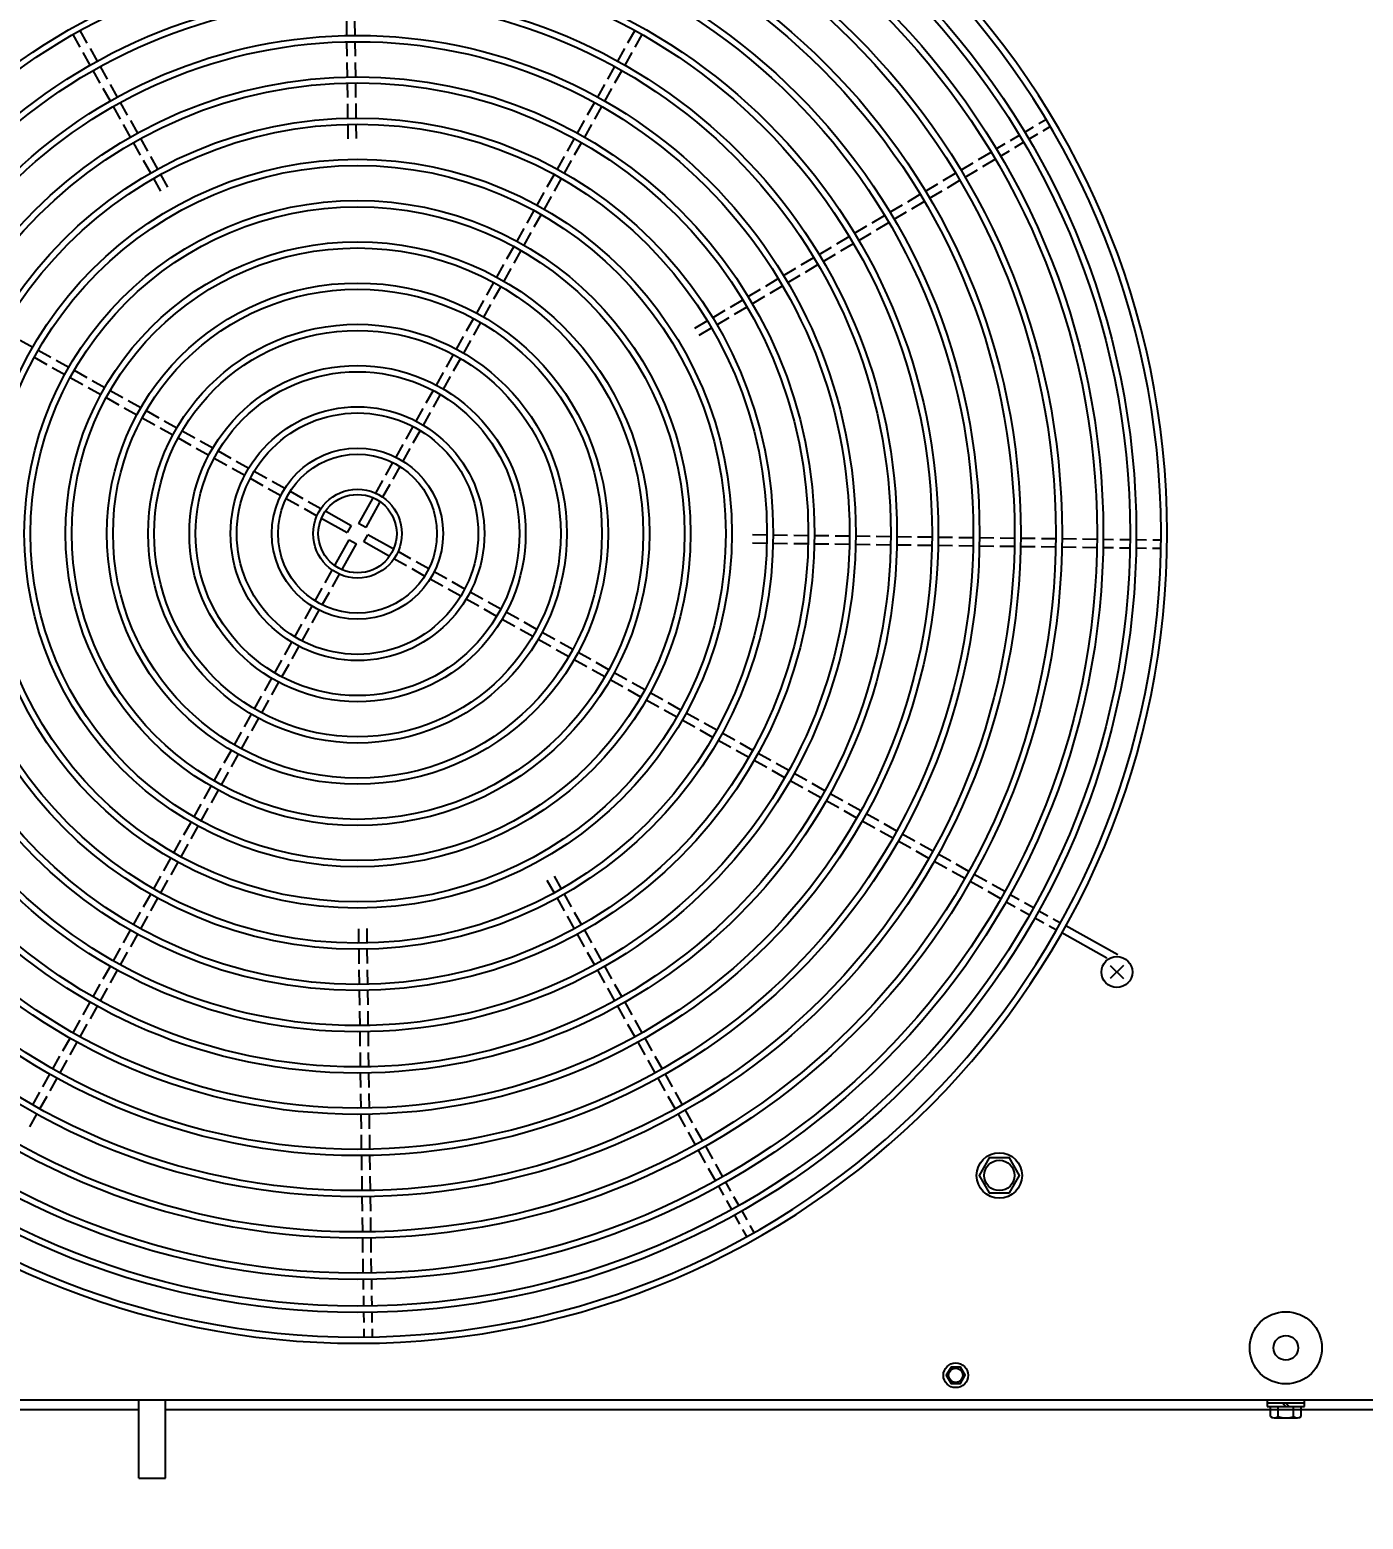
# Model space of a CAD drawing. Header units: millimetres. Extents: x 0 to 31017, y 0 to 21335.
# Drawn here: x 7396.5 to 7461.2, y 6517 to 6589.2 of the extents above; entities that cross this region are included whole.
import ezdxf
from ezdxf import colors
from ezdxf.entities.mleader import LeaderData, LeaderLine
from ezdxf.enums import TextEntityAlignment as Align
from ezdxf.math import Vec2, Vec3

# ---------------------------------------------------------------- set-up
doc = ezdxf.new("R2010")
doc.units = ezdxf.units.MM
doc.styles.get("Standard").update_dxf_attribs({"font": 'arial.ttf'})

# ---------------------------------------------------------------- blocks, each defined once
blk = doc.blocks.new('機組圖灰底')
at = {"color": 8}
for p, q in [((81899.688, -33351.63), (81899.679, -33350.93)), ((81900.088, -33351.625), (81900.079, -33350.925)), ((81886.757, -33352.187), (81886.415, -33351.576)), ((81887.106, -33351.991), (81886.764, -33351.38)), ((81899.701, -33352.63), (81899.692, -33351.93)), ((81900.101, -33352.625), (81900.092, -33351.925)), ((81913.638, -33351.38), (81913.295, -33351.991)), ((81913.986, -33351.576), (81913.644, -33352.187)), ((81887.246, -33353.059), (81886.904, -33352.448)), ((81887.595, -33352.864), (81887.252, -33352.253)), ((81913.149, -33352.253), (81912.807, -33352.864)), ((81913.498, -33352.448), (81913.156, -33353.059)), ((81887.734, -33353.932), (81887.392, -33353.321)), ((81888.083, -33353.736), (81887.741, -33353.125)), ((81899.714, -33353.63), (81899.705, -33352.93)), ((81900.114, -33353.625), (81900.105, -33352.925)), ((81912.66, -33353.125), (81912.318, -33353.736)), ((81913.009, -33353.321), (81912.667, -33353.932)), ((81888.223, -33354.804), (81887.881, -33354.193)), ((81888.572, -33354.608), (81888.23, -33353.998)), ((81899.727, -33354.63), (81899.718, -33353.93)), ((81900.127, -33354.625), (81900.118, -33353.925)), ((81912.171, -33353.998), (81911.829, -33354.608)), ((81912.52, -33354.193), (81912.178, -33354.804)), ((81889.061, -33355.481), (81888.719, -33354.87)), ((81899.74, -33355.63), (81899.731, -33354.93)), ((81900.14, -33355.625), (81900.131, -33354.925)), ((81911.682, -33354.87), (81911.34, -33355.481)), ((81888.712, -33355.676), (81888.37, -33355.066)), ((81912.031, -33355.066), (81911.689, -33355.676)), ((81889.201, -33356.549), (81888.859, -33355.938)), ((81889.55, -33356.353), (81889.208, -33355.743)), ((81899.753, -33356.63), (81899.744, -33355.93)), ((81900.153, -33356.625), (81900.144, -33355.925)), ((81911.194, -33355.743), (81910.852, -33356.353)), ((81911.543, -33355.938), (81911.201, -33356.549)), ((81932.543, -33356.305), (81932.972, -33356.049)), ((81932.747, -33356.649), (81933.177, -33356.393)), ((81933.23, -33355.896), (81933.574, -33355.691)), ((81933.435, -33356.24), (81933.778, -33356.035)), ((81889.69, -33357.421), (81889.347, -33356.811)), ((81890.038, -33357.226), (81889.696, -33356.615)), ((81910.705, -33356.615), (81910.363, -33357.226)), ((81911.054, -33356.811), (81910.712, -33357.421)), ((81931.167, -33357.123), (81931.597, -33356.867)), ((81931.855, -33356.714), (81932.285, -33356.458)), ((81932.059, -33357.058), (81932.489, -33356.802)), ((81890.178, -33358.294), (81889.836, -33357.683)), ((81890.527, -33358.098), (81890.185, -33357.488)), ((81910.216, -33357.488), (81909.874, -33358.098)), ((81910.565, -33357.683), (81910.223, -33358.294)), ((81929.449, -33358.147), (81930.051, -33357.789)), ((81930.309, -33357.635), (81930.91, -33357.278)), ((81930.513, -33357.979), (81931.115, -33357.621)), ((81931.372, -33357.467), (81931.802, -33357.211)), ((81890.667, -33359.166), (81890.325, -33358.556)), ((81891.016, -33358.971), (81890.674, -33358.36)), ((81909.727, -33358.36), (81909.385, -33358.971)), ((81910.076, -33358.556), (81909.734, -33359.166)), ((81928.59, -33358.658), (81929.191, -33358.3)), ((81929.654, -33358.49), (81930.255, -33358.133)), ((81909.239, -33359.232), (81908.896, -33359.843)), ((81927.73, -33359.169), (81928.332, -33358.811)), ((81927.935, -33359.513), (81928.536, -33359.155)), ((81928.794, -33359.002), (81929.396, -33358.644)), ((81909.588, -33359.428), (81909.245, -33360.039)), ((81926.011, -33360.191), (81926.613, -33359.834)), ((81926.871, -33359.68), (81927.472, -33359.322)), ((81927.075, -33360.024), (81927.677, -33359.666)), ((81908.75, -33360.105), (81908.408, -33360.716)), ((81909.099, -33360.3), (81908.757, -33360.911)), ((81925.152, -33360.703), (81925.753, -33360.345)), ((81925.356, -33361.046), (81925.958, -33360.688)), ((81926.216, -33360.535), (81926.817, -33360.177)), ((81908.261, -33360.977), (81907.919, -33361.588)), ((81908.61, -33361.173), (81908.268, -33361.784)), ((81923.433, -33361.725), (81924.034, -33361.367)), ((81924.292, -33361.214), (81924.894, -33360.856)), ((81924.497, -33361.557), (81925.098, -33361.2)), ((81907.772, -33361.85), (81907.43, -33362.461)), ((81908.121, -33362.045), (81907.779, -33362.656)), ((81922.573, -33362.236), (81923.175, -33361.878)), ((81923.637, -33362.069), (81924.239, -33361.711)), ((81907.283, -33362.722), (81906.941, -33363.333)), ((81920.854, -33363.258), (81921.456, -33362.901)), ((81921.714, -33362.747), (81922.315, -33362.389)), ((81921.918, -33363.091), (81922.52, -33362.733)), ((81922.778, -33362.58), (81923.379, -33362.222)), ((81906.795, -33363.595), (81906.452, -33364.206)), ((81907.632, -33362.918), (81907.29, -33363.529)), ((81919.995, -33363.77), (81920.596, -33363.412)), ((81921.059, -33363.602), (81921.66, -33363.244)), ((81907.144, -33363.79), (81906.801, -33364.401)), ((81919.135, -33364.281), (81919.737, -33363.923)), ((81919.34, -33364.625), (81919.941, -33364.267)), ((81920.199, -33364.113), (81920.801, -33363.756)), ((81906.306, -33364.467), (81905.964, -33365.078)), ((81906.655, -33364.663), (81906.313, -33365.274)), ((81917.416, -33365.303), (81918.018, -33364.945)), ((81918.276, -33364.792), (81918.877, -33364.434)), ((81918.48, -33365.136), (81919.082, -33364.778)), ((81905.817, -33365.34), (81905.475, -33365.951)), ((81906.166, -33365.536), (81905.824, -33366.146)), ((81916.557, -33365.814), (81917.158, -33365.456)), ((81917.621, -33365.647), (81918.222, -33365.289)), ((81883.854, -33366.388), (81884.465, -33366.73)), ((81905.328, -33366.213), (81904.986, -33366.823)), ((81905.677, -33366.408), (81905.335, -33367.019)), ((81916.761, -33366.158), (81917.363, -33365.8)), ((81884.531, -33367.225), (81885.142, -33367.567)), ((81884.727, -33366.876), (81885.337, -33367.218)), ((81904.839, -33367.085), (81904.497, -33367.696)), ((81885.404, -33367.714), (81886.014, -33368.056)), ((81885.599, -33367.365), (81886.21, -33367.707)), ((81886.472, -33367.854), (81887.082, -33368.196)), ((81905.188, -33367.281), (81904.846, -33367.891)), ((81886.276, -33368.203), (81886.887, -33368.545)), ((81887.344, -33368.343), (81887.955, -33368.685)), ((81904.35, -33367.958), (81904.008, -33368.569)), ((81904.699, -33368.153), (81904.357, -33368.764)), ((81887.149, -33368.692), (81887.759, -33369.034)), ((81888.021, -33369.18), (81888.632, -33369.523)), ((81888.217, -33368.832), (81888.827, -33369.174)), ((81889.089, -33369.32), (81889.7, -33369.662)), ((81903.862, -33368.83), (81903.519, -33369.441)), ((81904.211, -33369.026), (81903.868, -33369.637)), ((81888.894, -33369.669), (81889.504, -33370.011)), ((81889.962, -33369.809), (81890.572, -33370.151)), ((81903.373, -33369.703), (81903.03, -33370.314)), ((81903.722, -33369.899), (81903.379, -33370.51)), ((81889.766, -33370.158), (81890.377, -33370.5)), ((81890.639, -33370.647), (81891.25, -33370.989)), ((81890.834, -33370.298), (81891.445, -33370.64)), ((81891.707, -33370.787), (81892.318, -33371.129)), ((81902.884, -33370.576), (81902.541, -33371.187)), ((81903.233, -33370.772), (81902.89, -33371.383)), ((81891.511, -33371.136), (81892.122, -33371.478)), ((81892.579, -33371.276), (81893.19, -33371.618)), ((81902.395, -33371.449), (81902.052, -33372.06)), ((81892.384, -33371.625), (81892.995, -33371.967)), ((81893.257, -33372.114), (81893.867, -33372.456)), ((81893.452, -33371.765), (81894.063, -33372.107)), ((81894.325, -33372.253), (81894.936, -33372.596)), ((81902.744, -33371.645), (81902.401, -33372.256)), ((81894.129, -33372.602), (81894.74, -33372.945)), ((81895.198, -33372.742), (81895.809, -33373.085)), ((81901.905, -33372.322), (81901.563, -33372.934)), ((81902.254, -33372.518), (81901.912, -33373.13)), ((81895.002, -33373.091), (81895.613, -33373.434)), ((81895.875, -33373.581), (81896.487, -33373.923)), ((81896.071, -33373.232), (81896.682, -33373.574)), ((81896.944, -33373.721), (81897.556, -33374.064)), ((81901.416, -33373.196), (81901.072, -33373.809)), ((81901.765, -33373.392), (81901.421, -33374.005)), ((81896.749, -33374.07), (81897.36, -33374.413)), ((81897.818, -33374.211), (81898.431, -33374.554)), ((81900.925, -33374.072), (81900.25, -33375.277)), ((81901.274, -33374.268), (81900.599, -33375.472)), ((81897.623, -33374.559), (81898.235, -33374.903)), ((81898.498, -33375.05), (81899.703, -33375.725)), ((81898.694, -33374.701), (81899.899, -33375.376)), ((81899.899, -33375.376), (81899.703, -33375.725)), ((81900.599, -33375.472), (81900.25, -33375.277)), ((81900.503, -33376.173), (81900.698, -33375.824)), ((81901.903, -33376.499), (81900.698, -33375.824)), ((81919.351, -33375.822), (81920.051, -33375.831)), ((81920.351, -33375.835), (81921.051, -33375.844)), ((81921.35, -33375.848), (81922.05, -33375.857)), ((81922.35, -33375.861), (81923.05, -33375.87)), ((81923.35, -33375.874), (81924.05, -33375.883)), ((81924.35, -33375.887), (81925.05, -33375.896)), ((81899.127, -33377.281), (81899.802, -33376.077)), ((81899.476, -33377.477), (81900.151, -33376.272)), ((81899.802, -33376.077), (81900.151, -33376.272)), ((81901.707, -33376.848), (81900.503, -33376.173)), ((81919.345, -33376.222), (81920.045, -33376.231)), ((81920.345, -33376.235), (81921.045, -33376.244)), ((81921.345, -33376.248), (81922.045, -33376.257)), ((81922.345, -33376.261), (81923.045, -33376.27)), ((81923.345, -33376.274), (81924.045, -33376.283)), ((81924.345, -33376.287), (81925.045, -33376.296)), ((81925.345, -33376.3), (81926.045, -33376.309)), ((81925.35, -33375.9), (81926.05, -33375.909)), ((81926.345, -33376.313), (81927.045, -33376.322)), ((81926.35, -33375.913), (81927.05, -33375.922)), ((81927.345, -33376.326), (81928.045, -33376.335)), ((81927.35, -33375.926), (81928.05, -33375.935)), ((81928.345, -33376.339), (81929.045, -33376.348)), ((81928.35, -33375.939), (81929.05, -33375.948)), ((81929.345, -33376.352), (81930.045, -33376.361)), ((81929.35, -33375.952), (81930.05, -33375.961)), ((81930.345, -33376.365), (81931.045, -33376.374)), ((81930.35, -33375.965), (81931.05, -33375.974)), ((81931.345, -33376.378), (81932.045, -33376.387)), ((81931.35, -33375.978), (81932.05, -33375.987)), ((81932.345, -33376.39), (81933.045, -33376.4)), ((81932.35, -33375.991), (81933.05, -33376)), ((81933.345, -33376.403), (81934.045, -33376.412)), ((81933.35, -33376.003), (81934.05, -33376.013)), ((81934.345, -33376.416), (81935.045, -33376.425)), ((81934.35, -33376.016), (81935.05, -33376.025)), ((81935.345, -33376.429), (81936.044, -33376.438)), ((81935.35, -33376.029), (81936.05, -33376.038)), ((81936.344, -33376.444), (81936.844, -33376.45)), ((81936.35, -33376.044), (81936.85, -33376.05)), ((81937.144, -33376.454), (81937.644, -33376.461)), ((81937.15, -33376.054), (81937.65, -33376.061)), ((81937.944, -33376.465), (81938.444, -33376.471)), ((81937.95, -33376.065), (81938.449, -33376.071)), ((81938.744, -33376.475), (81939.144, -33376.48)), ((81938.749, -33376.075), (81939.149, -33376.08)), ((81902.583, -33377.338), (81901.97, -33376.995)), ((81902.779, -33376.99), (81902.166, -33376.646)), ((81903.653, -33377.479), (81903.041, -33377.136)), ((81898.637, -33378.157), (81898.98, -33377.544)), ((81898.986, -33378.353), (81899.329, -33377.74)), ((81903.457, -33377.828), (81902.845, -33377.485)), ((81904.331, -33378.317), (81903.719, -33377.975)), ((81904.526, -33377.968), (81903.915, -33377.626)), ((81898.147, -33379.031), (81898.49, -33378.419)), ((81898.496, -33379.227), (81898.839, -33378.615)), ((81905.204, -33378.807), (81904.592, -33378.464)), ((81905.399, -33378.458), (81904.788, -33378.115)), ((81906.272, -33378.947), (81905.661, -33378.604)), ((81897.658, -33379.904), (81898, -33379.293)), ((81898.007, -33380.1), (81898.349, -33379.489)), ((81906.076, -33379.296), (81905.465, -33378.953)), ((81906.949, -33379.784), (81906.338, -33379.442)), ((81907.145, -33379.435), (81906.534, -33379.093)), ((81897.169, -33380.777), (81897.511, -33380.166)), ((81907.822, -33380.273), (81907.211, -33379.931)), ((81908.017, -33379.924), (81907.406, -33379.582)), ((81908.89, -33380.413), (81908.279, -33380.071)), ((81897.518, -33380.973), (81897.86, -33380.362)), ((81908.694, -33380.762), (81908.084, -33380.42)), ((81909.567, -33381.251), (81908.956, -33380.909)), ((81909.763, -33380.902), (81909.152, -33380.56)), ((81896.68, -33381.65), (81897.022, -33381.039)), ((81897.029, -33381.846), (81897.371, -33381.235)), ((81910.44, -33381.74), (81909.829, -33381.398)), ((81910.635, -33381.391), (81910.024, -33381.049)), ((81911.508, -33381.88), (81910.897, -33381.538)), ((81896.191, -33382.523), (81896.533, -33381.912)), ((81896.54, -33382.719), (81896.882, -33382.108)), ((81911.312, -33382.229), (81910.701, -33381.887)), ((81912.185, -33382.717), (81911.574, -33382.375)), ((81912.38, -33382.369), (81911.769, -33382.026)), ((81895.702, -33383.396), (81896.044, -33382.785)), ((81896.051, -33383.591), (81896.393, -33382.98)), ((81913.057, -33383.206), (81912.446, -33382.864)), ((81913.253, -33382.857), (81912.642, -33382.515)), ((81914.125, -33383.346), (81913.514, -33383.004)), ((81895.213, -33384.268), (81895.555, -33383.658)), ((81913.93, -33383.695), (81913.319, -33383.353)), ((81914.998, -33383.835), (81914.387, -33383.493)), ((81894.724, -33385.141), (81895.066, -33384.53)), ((81895.562, -33384.464), (81895.904, -33383.853)), ((81914.802, -33384.184), (81914.191, -33383.842)), ((81915.675, -33384.673), (81915.064, -33384.331)), ((81915.87, -33384.324), (81915.259, -33383.982)), ((81916.743, -33384.812), (81916.132, -33384.47)), ((81895.073, -33385.336), (81895.415, -33384.726)), ((81916.547, -33385.161), (81915.936, -33384.819)), ((81917.615, -33385.301), (81917.004, -33384.959)), ((81894.235, -33386.013), (81894.577, -33385.403)), ((81894.584, -33386.209), (81894.926, -33385.598)), ((81917.42, -33385.65), (81916.809, -33385.308)), ((81918.292, -33386.139), (81917.681, -33385.797)), ((81918.488, -33385.79), (81917.877, -33385.448)), ((81919.36, -33386.279), (81918.749, -33385.937)), ((81893.746, -33386.886), (81894.089, -33386.275)), ((81894.095, -33387.082), (81894.438, -33386.471)), ((81919.165, -33386.628), (81918.554, -33386.286)), ((81920.232, -33386.768), (81919.622, -33386.425)), ((81893.258, -33387.759), (81893.6, -33387.148)), ((81893.607, -33387.954), (81893.949, -33387.343)), ((81920.037, -33387.117), (81919.426, -33386.774)), ((81920.909, -33387.605), (81920.299, -33387.263)), ((81921.105, -33387.256), (81920.494, -33386.914)), ((81921.977, -33387.745), (81921.367, -33387.403)), ((81892.769, -33388.631), (81893.111, -33388.02)), ((81921.782, -33388.094), (81921.171, -33387.752)), ((81922.85, -33388.234), (81922.239, -33387.892)), ((81892.28, -33389.504), (81892.622, -33388.893)), ((81893.118, -33388.827), (81893.46, -33388.216)), ((81922.654, -33388.583), (81922.044, -33388.241)), ((81923.527, -33389.072), (81922.916, -33388.729)), ((81923.722, -33388.723), (81923.112, -33388.38)), ((81924.595, -33389.211), (81923.984, -33388.869)), ((81892.629, -33389.699), (81892.971, -33389.088)), ((81924.399, -33389.56), (81923.789, -33389.218)), ((81925.467, -33389.7), (81924.856, -33389.358)), ((81891.791, -33390.376), (81892.133, -33389.765)), ((81892.14, -33390.572), (81892.482, -33389.961)), ((81925.272, -33390.049), (81924.661, -33389.707)), ((81926.144, -33390.538), (81925.533, -33390.196)), ((81926.34, -33390.189), (81925.729, -33389.847)), ((81927.212, -33390.678), (81926.601, -33390.336)), ((81891.302, -33391.249), (81891.645, -33390.638)), ((81891.651, -33391.444), (81891.994, -33390.833)), ((81927.017, -33391.027), (81926.406, -33390.685)), ((81928.084, -33391.166), (81927.474, -33390.824)), ((81890.814, -33392.121), (81891.156, -33391.51)), ((81891.163, -33392.316), (81891.505, -33391.706)), ((81927.889, -33391.515), (81927.278, -33391.173)), ((81928.761, -33392.004), (81928.151, -33391.662)), ((81928.957, -33391.655), (81928.346, -33391.313)), ((81890.325, -33392.993), (81890.667, -33392.383)), ((81909.734, -33392.383), (81910.076, -33392.993)), ((81929.634, -33392.493), (81929.023, -33392.151)), ((81929.829, -33392.144), (81929.219, -33391.802)), ((81930.702, -33392.633), (81930.091, -33392.291)), ((81890.674, -33393.189), (81891.016, -33392.578)), ((81909.385, -33392.578), (81909.727, -33393.189)), ((81930.506, -33392.982), (81929.896, -33392.64)), ((81931.379, -33393.47), (81930.768, -33393.128)), ((81931.574, -33393.121), (81930.964, -33392.779)), ((81889.836, -33393.866), (81890.178, -33393.255)), ((81890.185, -33394.061), (81890.527, -33393.451)), ((81909.874, -33393.451), (81910.216, -33394.061)), ((81910.223, -33393.255), (81910.565, -33393.866)), ((81931.64, -33393.619), (81932.076, -33393.863)), ((81931.835, -33393.27), (81932.271, -33393.514)), ((81932.533, -33393.661), (81932.969, -33393.905)), ((81889.347, -33394.738), (81889.69, -33394.128)), ((81889.696, -33394.934), (81890.038, -33394.323)), ((81910.363, -33394.323), (81910.705, -33394.934)), ((81910.712, -33394.128), (81911.054, -33394.738)), ((81932.338, -33394.01), (81932.774, -33394.254)), ((81933.036, -33394.401), (81933.472, -33394.645)), ((81933.231, -33394.052), (81933.667, -33394.296)), ((81933.929, -33394.443), (81934.278, -33394.638)), ((81888.859, -33395.611), (81889.201, -33395)), ((81889.208, -33395.806), (81889.55, -33395.196)), ((81900.248, -33394.924), (81900.257, -33395.624)), ((81900.648, -33394.919), (81900.657, -33395.619)), ((81910.852, -33395.196), (81911.194, -33395.806)), ((81911.201, -33395), (81911.543, -33395.611)), ((81933.733, -33394.792), (81934.082, -33394.987)), ((81936.521, -33396.351), (81934.345, -33395.132)), ((81937.059, -33396.194), (81934.541, -33394.783)), ((81888.37, -33396.483), (81888.712, -33395.873)), ((81888.719, -33396.679), (81889.061, -33396.068)), ((81900.261, -33395.924), (81900.27, -33396.624)), ((81900.661, -33395.919), (81900.67, -33396.619)), ((81911.34, -33396.068), (81911.682, -33396.679)), ((81911.689, -33395.873), (81912.031, -33396.483)), ((81887.881, -33397.356), (81888.223, -33396.745)), ((81912.178, -33396.745), (81912.52, -33397.356)), ((81937.328, -33396.708), (81936.692, -33397.344)), ((81936.692, -33396.708), (81937.328, -33397.344)), ((81888.23, -33397.551), (81888.572, -33396.941)), ((81900.274, -33396.924), (81900.283, -33397.624)), ((81900.674, -33396.919), (81900.683, -33397.619)), ((81911.829, -33396.941), (81912.171, -33397.551)), ((81887.392, -33398.228), (81887.734, -33397.617)), ((81887.741, -33398.424), (81888.083, -33397.813)), ((81900.287, -33397.924), (81900.296, -33398.624)), ((81900.687, -33397.919), (81900.696, -33398.619)), ((81912.318, -33397.813), (81912.66, -33398.424)), ((81912.667, -33397.617), (81913.009, -33398.228)), ((81886.904, -33399.101), (81887.246, -33398.49)), ((81887.252, -33399.296), (81887.595, -33398.685)), ((81900.3, -33398.924), (81900.309, -33399.624)), ((81900.7, -33398.919), (81900.709, -33399.619)), ((81912.807, -33398.685), (81913.149, -33399.296)), ((81913.156, -33398.49), (81913.498, -33399.101)), ((81886.415, -33399.973), (81886.757, -33399.362)), ((81886.764, -33400.169), (81887.106, -33399.558)), ((81913.295, -33399.558), (81913.638, -33400.169)), ((81913.644, -33399.362), (81913.986, -33399.973)), ((81885.926, -33400.846), (81886.268, -33400.235)), ((81886.275, -33401.041), (81886.617, -33400.43)), ((81900.313, -33399.924), (81900.322, -33400.624)), ((81900.713, -33399.919), (81900.722, -33400.619)), ((81913.784, -33400.43), (81914.126, -33401.041)), ((81914.133, -33400.235), (81914.475, -33400.846)), ((81885.437, -33401.718), (81885.779, -33401.107)), ((81900.326, -33400.924), (81900.335, -33401.624)), ((81900.726, -33400.919), (81900.735, -33401.619)), ((81914.622, -33401.107), (81914.964, -33401.718)), ((81885.786, -33401.913), (81886.128, -33401.303)), ((81914.273, -33401.303), (81914.615, -33401.913)), ((81884.948, -33402.59), (81885.291, -33401.98)), ((81885.297, -33402.786), (81885.64, -33402.175)), ((81900.339, -33401.924), (81900.348, -33402.624)), ((81900.739, -33401.919), (81900.748, -33402.619)), ((81914.762, -33402.175), (81915.104, -33402.786)), ((81915.111, -33401.98), (81915.453, -33402.59)), ((81884.46, -33403.463), (81884.802, -33402.852)), ((81884.809, -33403.658), (81885.151, -33403.048)), ((81900.352, -33402.924), (81900.361, -33403.624)), ((81900.752, -33402.919), (81900.761, -33403.619)), ((81915.25, -33403.048), (81915.593, -33403.658)), ((81915.599, -33402.852), (81915.942, -33403.463)), ((81884.32, -33404.531), (81884.662, -33403.92)), ((81900.365, -33403.924), (81900.374, -33404.624)), ((81900.765, -33403.919), (81900.774, -33404.619)), ((81915.739, -33403.92), (81916.081, -33404.531)), ((81916.088, -33403.725), (81916.43, -33404.335)), ((81916.577, -33404.597), (81916.919, -33405.208)), ((81900.378, -33404.924), (81900.387, -33405.624)), ((81900.778, -33404.919), (81900.787, -33405.619)), ((81916.228, -33404.793), (81916.57, -33405.403)), ((81917.066, -33405.469), (81917.408, -33406.08)), ((81900.391, -33405.924), (81900.4, -33406.624)), ((81900.791, -33405.919), (81900.8, -33406.619)), ((81916.717, -33405.665), (81917.059, -33406.276)), ((81900.404, -33406.924), (81900.413, -33407.624)), ((81900.804, -33406.919), (81900.813, -33407.619)), ((81917.205, -33406.537), (81917.548, -33407.148)), ((81917.554, -33406.342), (81917.897, -33406.953)), ((81917.694, -33407.41), (81917.939, -33407.846)), ((81918.043, -33407.214), (81918.288, -33407.651)), ((81900.417, -33407.924), (81900.426, -33408.624)), ((81900.817, -33407.919), (81900.826, -33408.619)), ((81918.085, -33408.108), (81918.33, -33408.544)), ((81918.434, -33407.912), (81918.679, -33408.349)), ((81900.43, -33408.924), (81900.439, -33409.624)), ((81900.83, -33408.919), (81900.839, -33409.618)), ((81918.476, -33408.806), (81918.721, -33409.242)), ((81918.825, -33408.61), (81919.07, -33409.046)), ((81918.867, -33409.504), (81919.063, -33409.853)), ((81919.216, -33409.308), (81919.412, -33409.657)), ((81900.443, -33409.924), (81900.452, -33410.624)), ((81900.843, -33409.918), (81900.852, -33410.618)), ((81900.455, -33410.924), (81900.465, -33411.624)), ((81900.855, -33410.918), (81900.865, -33411.618)), ((81900.474, -33411.923), (81900.481, -33412.423)), ((81900.874, -33411.918), (81900.881, -33412.418)), ((81900.885, -33412.718), (81900.891, -33413.218)), ((81900.485, -33412.723), (81900.491, -33413.223)), ((81900.495, -33413.523), (81900.502, -33414.023)), ((81900.895, -33413.518), (81900.902, -33414.018)), ((81900.506, -33414.323), (81900.511, -33414.723)), ((81900.906, -33414.318), (81900.911, -33414.718)), ((82035.201, -33417.774), (81855.201, -33417.774)), ((82035.081, -33417.774), (81855.321, -33417.774)), ((81889.601, -33421.564), (81889.601, -33417.774)), ((81890.901, -33421.564), (81890.901, -33417.774)), ((81944.301, -33417.774), (81944.301, -33418.094)), ((81946.101, -33417.774), (81944.301, -33417.774)), ((81946.101, -33418.094), (81946.101, -33417.774)), ((81889.601, -33418.244), (81858.451, -33418.244)), ((81999.501, -33418.244), (81890.901, -33418.244)), ((81946.101, -33417.934), (81944.301, -33417.934)), ((81944.301, -33418.094), (81946.101, -33418.094)), ((81944.451, -33418.574), (81944.451, -33418.094)), ((81944.826, -33418.574), (81944.826, -33418.094)), ((81945.041, -33417.934), (81945.201, -33418.094)), ((81945.201, -33417.934), (81945.361, -33418.094)), ((81945.576, -33418.574), (81945.576, -33418.094)), ((81945.951, -33418.574), (81945.951, -33418.094)), ((81944.638, -33418.644), (81945.763, -33418.644)), ((81889.601, -33421.564), (81890.901, -33421.564))]:
    blk.add_line(p, q, dxfattribs=at)
for points in [[(81931.803, -33407.736), (81932.293, -33406.887), (81931.803, -33406.038), (81930.823, -33406.038), (81930.333, -33406.887), (81930.823, -33407.736)], [(81928.971, -33416.176), (81928.741, -33416.574), (81928.971, -33416.973), (81929.431, -33416.973), (81929.661, -33416.574), (81929.431, -33416.176)]]:
    blk.add_lwpolyline(points, close=True, dxfattribs=at)
for centre, radius in [((81900.201, -33375.774), 37.75), ((81900.201, -33375.774), 37.45), ((81900.201, -33375.774), 36.15), ((81900.201, -33375.774), 35.85), ((81900.201, -33375.774), 34.15), ((81900.201, -33375.774), 33.85), ((81900.201, -33375.774), 32.15), ((81900.201, -33375.774), 31.85), ((81900.201, -33375.774), 30.15), ((81900.201, -33375.774), 29.85), ((81900.201, -33375.774), 28.15), ((81900.201, -33375.774), 27.85), ((81900.201, -33375.774), 26.15), ((81900.201, -33375.774), 25.85), ((81900.201, -33375.774), 24.15), ((81900.201, -33375.774), 23.85), ((81900.201, -33375.774), 22.15), ((81900.201, -33375.774), 21.85), ((81900.201, -33375.774), 20.15), ((81900.201, -33375.774), 19.85), ((81900.201, -33375.774), 18.15), ((81900.201, -33375.774), 17.85), ((81900.201, -33375.774), 16.15), ((81900.201, -33375.774), 15.85), ((81900.201, -33375.774), 14.15), ((81900.201, -33375.774), 13.85), ((81900.201, -33375.774), 12.15), ((81900.201, -33375.774), 11.85), ((81900.201, -33375.774), 10.15), ((81900.201, -33375.774), 9.85), ((81900.201, -33375.774), 8.15), ((81900.201, -33375.774), 7.85), ((81900.201, -33375.774), 6.15), ((81900.201, -33375.774), 5.85), ((81900.201, -33375.774), 4.15), ((81900.201, -33375.774), 3.85), ((81900.201, -33375.774), 2.15), ((81900.201, -33375.774), 1.9), ((81937.01, -33397.026), 0.75), ((81931.313, -33406.887), 1.1), ((81931.313, -33406.887), 0.735), ((81945.201, -33415.244), 1.75), ((81945.201, -33415.244), 0.6), ((81929.201, -33416.574), 0.6), ((81929.201, -33416.574), 0.345)]:
    blk.add_circle(centre, radius, dxfattribs=at)
for centre, radius, start, end in [((81900.201, -33375.774), 39.25, 271.55685, 271.54581), ((81900.201, -33375.774), 38.95, 271.57203, 271.5714), ((81944.638, -33418.358), 0.286, 229.05544, 310.94456), ((81945.201, -33417.605), 1.039, 248.85295, 291.14705), ((81945.763, -33418.358), 0.286, 229.05544, 310.94456)]:
    blk.add_arc(centre, radius, start, end, dxfattribs=at)
blk = doc.blocks.new('_DetailCallout')
at = {"color": 0, "linetype": 'ByBlock', "lineweight": -2, "transparency": 16777216}
blk.add_line((8, 0), (-8, 0), dxfattribs=at)
blk.add_circle((0, 0), 8, dxfattribs=at)
at = {"color": 0, "transparency": 16777216}
for tag, p in [('視圖號碼', (0, 1)), ('圖紙號碼', (0, -6))]:
    blk.add_attdef(tag, text='', height=3, dxfattribs=at).set_placement(p, align=Align.CENTER)

msp = doc.modelspace()

# ---------------------------------------------------------------- block references
at = {"color": 190}
msp.add_blockref('機組圖灰底', (-74487.791, 39940.56), dxfattribs=at)

# ---------------------------------------------------------------- leaders
at = {"color": 175, "true_color": 0x4554a5}
ml = msp.add_multileader_block('Standard', dxfattribs=at)
ml.set_content('_DetailCallout', color=(69, 84, 165), scale=15)
ml.set_attribute('視圖號碼', '冷凍庫', width=0)
ml.set_attribute('圖紙號碼', 'B機', width=0)
ml.set_leader_properties()
ml.build(insert=Vec2(0, 0))
ml.multileader.update_dxf_attribs({"leader_type": 0})
ctx = ml.context
ctx.base_point, ctx.plane_origin = Vec3(7638.952, 20123.637), Vec3(7758.952, 20123.637)
notes = []
notes.append((ctx, [(0, (0, 0, 0), (0, 0), (1, 0), 1, [])]))
ctx.block.insert = Vec3(7758.952, 20123.637)
ml = msp.add_multileader_block('Standard', dxfattribs=at)
ml.set_content('_DetailCallout', color=(69, 84, 165), scale=15)
ml.set_attribute('視圖號碼', '冷凍庫', width=0)
ml.set_attribute('圖紙號碼', 'C機', width=0)
ml.set_leader_properties()
ml.build(insert=Vec2(0, 0))
ml.multileader.update_dxf_attribs({"leader_type": 0})
ctx = ml.context
ctx.base_point, ctx.plane_origin = Vec3(8059.192, 20123.637), Vec3(8179.192, 20123.637)
notes.append((ctx, [(0, (0, 0, 0), (0, 0), (1, 0), 1, [])]))
ctx.block.insert = Vec3(8179.192, 20123.637)
ml = msp.add_multileader_block('Standard', dxfattribs=at)
ml.set_content('_DetailCallout', color=(69, 84, 165), scale=15)
ml.set_attribute('視圖號碼', '冷凍庫', width=0)
ml.set_attribute('圖紙號碼', 'D機', width=0)
ml.set_leader_properties()
ml.build(insert=Vec2(0, 0))
ml.multileader.update_dxf_attribs({"leader_type": 0})
ctx = ml.context
ctx.base_point, ctx.plane_origin = Vec3(8479.432, 20123.637), Vec3(8599.432, 20123.637)
notes.append((ctx, [(0, (0, 0, 0), (0, 0), (1, 0), 1, [])]))
ctx.block.insert = Vec3(8599.432, 20123.637)
ml = msp.add_multileader_block('Standard', dxfattribs=at)
ml.set_content('_DetailCallout', color=(69, 84, 165), scale=15)
ml.set_attribute('視圖號碼', '冷凍庫', width=0)
ml.set_attribute('圖紙號碼', 'E機', width=0)
ml.set_leader_properties()
ml.build(insert=Vec2(0, 0))
ml.multileader.update_dxf_attribs({"leader_type": 0})
ctx = ml.context
ctx.base_point, ctx.plane_origin = Vec3(8899.672, 20123.637), Vec3(9019.672, 20123.637)
notes.append((ctx, [(0, (0, 0, 0), (0, 0), (1, 0), 1, [])]))
ctx.block.insert = Vec3(9019.672, 20123.637)
ml = msp.add_multileader_block('Standard', dxfattribs=at)
ml.set_content('_DetailCallout', color=(69, 84, 165), scale=15)
ml.set_attribute('視圖號碼', '冷凍庫', width=0)
ml.set_attribute('圖紙號碼', 'A機', width=0)
ml.set_leader_properties()
ml.build(insert=Vec2(0, 0))
ml.multileader.update_dxf_attribs({"leader_type": 0})
ctx = ml.context
ctx.base_point, ctx.plane_origin = Vec3(7218.832, 20123.007), Vec3(7338.832, 20123.007)
notes.append((ctx, [(0, (0, 0, 0), (0, 0), (1, 0), 1, [])]))
ctx.block.insert = Vec3(7338.832, 20123.007)
at = {"color": 251, "true_color": 0x636466}
ml = msp.add_multileader_block('Standard', dxfattribs=at)
ml.set_content('_DetailCallout', color=(99, 100, 102), scale=15)
ml.set_attribute('視圖號碼', '冷凍庫', width=0)
ml.set_attribute('圖紙號碼', 'C', width=0)
ml.set_leader_properties()
ml.build(insert=Vec2(0, 0))
ml.multileader.update_dxf_attribs({"leader_type": 0})
ctx = ml.context
ctx.base_point, ctx.plane_origin = Vec3(8184.001, 19512.639), Vec3(8304.001, 19512.639)
notes.append((ctx, [(0, (0, 0, 0), (0, 0), (1, 0), 1, [])]))
ctx.block.insert = Vec3(8304.001, 19512.639)
at = {"color": 175, "true_color": 0x4554a5}
ml = msp.add_multileader_block('Standard', dxfattribs=at)
ml.set_content('_DetailCallout', color=(69, 84, 165), scale=15)
ml.set_attribute('視圖號碼', '冷藏庫', width=0)
ml.set_attribute('圖紙號碼', 'A機', width=0)
ml.set_leader_properties()
ml.build(insert=Vec2(0, 0))
ml.multileader.update_dxf_attribs({"leader_type": 0})
ctx = ml.context
ctx.base_point, ctx.plane_origin = Vec3(13190.856, 19361.873), Vec3(13310.856, 19361.873)
notes.append((ctx, [(0, (0, 0, 0), (0, 0), (1, 0), 1, [])]))
ctx.block.insert = Vec3(13310.856, 19361.873)
at = {"color": 251, "true_color": 0x636466}
ml = msp.add_multileader_block('Standard', dxfattribs=at)
ml.set_content('_DetailCallout', color=(99, 100, 102), scale=15)
ml.set_attribute('視圖號碼', '冷凍庫', width=0)
ml.set_attribute('圖紙號碼', 'B', width=0)
ml.set_leader_properties()
ml.build(insert=Vec2(0, 0))
ml.multileader.update_dxf_attribs({"leader_type": 0})
ctx = ml.context
ctx.base_point, ctx.plane_origin = Vec3(8184.001, 18923.088), Vec3(8304.001, 18923.088)
notes.append((ctx, [(0, (0, 0, 0), (0, 0), (1, 0), 1, [])]))
ctx.block.insert = Vec3(8304.001, 18923.088)
ml = msp.add_multileader_block('Standard', dxfattribs=at)
ml.set_content('_DetailCallout', color=(99, 100, 102), scale=15)
ml.set_attribute('視圖號碼', '冷凍庫', width=0)
ml.set_attribute('圖紙號碼', 'A', width=0)
ml.set_leader_properties()
ml.build(insert=Vec2(0, 0))
ml.multileader.update_dxf_attribs({"leader_type": 0})
ctx = ml.context
ctx.base_point, ctx.plane_origin = Vec3(7499.344, 18339.269), Vec3(7619.344, 18339.269)
notes.append((ctx, [(0, (0, 0, 0), (0, 0), (1, 0), 1, [])]))
ctx.block.insert = Vec3(7619.344, 18339.269)
ml = msp.add_multileader_block('Standard', dxfattribs=at)
ml.set_content('_DetailCallout', color=(99, 100, 102), scale=15)
ml.set_attribute('視圖號碼', '急速庫', width=0)
ml.set_attribute('圖紙號碼', 'B', width=0)
ml.set_leader_properties()
ml.build(insert=Vec2(0, 0))
ml.multileader.update_dxf_attribs({"leader_type": 0})
ctx = ml.context
ctx.base_point, ctx.plane_origin = Vec3(11503.785, 17825.663), Vec3(11623.785, 17825.663)
notes.append((ctx, [(0, (0, 0, 0), (0, 0), (1, 0), 1, [])]))
ctx.block.insert = Vec3(11623.785, 17825.663)
ml = msp.add_multileader_block('Standard', dxfattribs=at)
ml.set_content('_DetailCallout', color=(99, 100, 102), scale=15)
ml.set_attribute('視圖號碼', '急速庫', width=0)
ml.set_attribute('圖紙號碼', 'A-2', width=0)
ml.set_leader_properties()
ml.build(insert=Vec2(0, 0))
ml.multileader.update_dxf_attribs({"leader_type": 0})
ctx = ml.context
ctx.base_point, ctx.plane_origin = Vec3(11835.985, 17825.663), Vec3(11955.985, 17825.663)
notes.append((ctx, [(0, (0, 0, 0), (0, 0), (1, 0), 1, [])]))
ctx.block.insert = Vec3(11955.985, 17825.663)
ml = msp.add_multileader_block('Standard', dxfattribs=at)
ml.set_content('_DetailCallout', color=(99, 100, 102), scale=15)
ml.set_attribute('視圖號碼', '急速庫', width=0)
ml.set_attribute('圖紙號碼', 'A-1', width=0)
ml.set_leader_properties()
ml.build(insert=Vec2(0, 0))
ml.multileader.update_dxf_attribs({"leader_type": 0})
ctx = ml.context
ctx.base_point, ctx.plane_origin = Vec3(12173.044, 17825.663), Vec3(12293.044, 17825.663)
notes.append((ctx, [(0, (0, 0, 0), (0, 0), (1, 0), 1, [])]))
ctx.block.insert = Vec3(12293.044, 17825.663)
ml = msp.add_multileader_block('Standard', dxfattribs=at)
ml.set_content('_DetailCallout', color=(99, 100, 102), scale=15)
ml.set_attribute('視圖號碼', '冷凍庫', width=0)
ml.set_attribute('圖紙號碼', 'E', width=0)
ml.set_leader_properties()
ml.build(insert=Vec2(0, 0))
ml.multileader.update_dxf_attribs({"leader_type": 0})
ctx = ml.context
ctx.base_point, ctx.plane_origin = Vec3(9756.349, 17711.853), Vec3(9876.349, 17711.853)
notes.append((ctx, [(0, (0, 0, 0), (0, 0), (1, 0), 1, [])]))
ctx.block.insert = Vec3(9876.349, 17711.853)
at = {"color": 175, "true_color": 0x4554a5}
ml = msp.add_multileader_block('Standard', dxfattribs=at)
ml.set_content('_DetailCallout', color=(69, 84, 165), scale=15)
ml.set_attribute('視圖號碼', '急速庫', width=0)
ml.set_attribute('圖紙號碼', 'B機', width=0)
ml.set_leader_properties()
ml.build(insert=Vec2(0, 0))
ml.multileader.update_dxf_attribs({"leader_type": 0})
ctx = ml.context
ctx.base_point, ctx.plane_origin = Vec3(10848.711, 17628.063), Vec3(10968.711, 17628.063)
notes.append((ctx, [(0, (0, 0, 0), (0, 0), (1, 0), 1, [])]))
ctx.block.insert = Vec3(10968.711, 17628.063)
ml = msp.add_multileader_block('Standard', dxfattribs=at)
ml.set_content('_DetailCallout', color=(69, 84, 165), scale=15)
ml.set_attribute('視圖號碼', '半成品', width=0)
ml.set_attribute('圖紙號碼', 'B機', width=0)
ml.set_leader_properties()
ml.build(insert=Vec2(0, 0))
ml.multileader.update_dxf_attribs({"leader_type": 0})
ctx = ml.context
ctx.base_point, ctx.plane_origin = Vec3(10572.64, 17628.063), Vec3(10692.64, 17628.063)
notes.append((ctx, [(0, (0, 0, 0), (0, 0), (1, 0), 1, [])]))
ctx.block.insert = Vec3(10692.64, 17628.063)
ml = msp.add_multileader_block('Standard', dxfattribs=at)
ml.set_content('_DetailCallout', color=(69, 84, 165), scale=15)
ml.set_attribute('視圖號碼', '急速庫', width=0)
ml.set_attribute('圖紙號碼', 'A機', width=0)
ml.set_leader_properties()
ml.build(insert=Vec2(0, 0))
ml.multileader.update_dxf_attribs({"leader_type": 0})
ctx = ml.context
ctx.base_point, ctx.plane_origin = Vec3(10848.711, 17335.063), Vec3(10968.711, 17335.063)
notes.append((ctx, [(0, (0, 0, 0), (0, 0), (1, 0), 1, [])]))
ctx.block.insert = Vec3(10968.711, 17335.063)
ml = msp.add_multileader_block('Standard', dxfattribs=at)
ml.set_content('_DetailCallout', color=(69, 84, 165), scale=15)
ml.set_attribute('視圖號碼', '半成品', width=0)
ml.set_attribute('圖紙號碼', 'A機', width=0)
ml.set_leader_properties()
ml.build(insert=Vec2(0, 0))
ml.multileader.update_dxf_attribs({"leader_type": 0})
ctx = ml.context
ctx.base_point, ctx.plane_origin = Vec3(10572.64, 17335.063), Vec3(10692.64, 17335.063)
notes.append((ctx, [(0, (0, 0, 0), (0, 0), (1, 0), 1, [])]))
ctx.block.insert = Vec3(10692.64, 17335.063)
at = {"color": 251, "true_color": 0x636466}
ml = msp.add_multileader_block('Standard', dxfattribs=at)
ml.set_content('_DetailCallout', color=(99, 100, 102), scale=15)
ml.set_attribute('視圖號碼', '冷凍庫', width=0)
ml.set_attribute('圖紙號碼', 'D', width=0)
ml.set_leader_properties()
ml.build(insert=Vec2(0, 0))
ml.multileader.update_dxf_attribs({"leader_type": 0})
ctx = ml.context
ctx.base_point, ctx.plane_origin = Vec3(8144.002, 17129.724), Vec3(8264.002, 17129.724)
notes.append((ctx, [(0, (0, 0, 0), (0, 0), (1, 0), 1, [])]))
ctx.block.insert = Vec3(8264.002, 17129.724)
ml = msp.add_multileader_block('Standard', dxfattribs=at)
ml.set_content('_DetailCallout', color=(99, 100, 102), scale=15)
ml.set_attribute('視圖號碼', '半成品', width=0)
ml.set_attribute('圖紙號碼', 'B', width=0)
ml.set_leader_properties()
ml.build(insert=Vec2(0, 0))
ml.multileader.update_dxf_attribs({"leader_type": 0})
ctx = ml.context
ctx.base_point, ctx.plane_origin = Vec3(11496.436, 16648.921), Vec3(11616.436, 16648.921)
notes.append((ctx, [(0, (0, 0, 0), (0, 0), (1, 0), 1, [])]))
ctx.block.insert = Vec3(11616.436, 16648.921)
ml = msp.add_multileader_block('Standard', dxfattribs=at)
ml.set_content('_DetailCallout', color=(99, 100, 102), scale=15)
ml.set_attribute('視圖號碼', '半成品', width=0)
ml.set_attribute('圖紙號碼', 'A-2', width=0)
ml.set_leader_properties()
ml.build(insert=Vec2(0, 0))
ml.multileader.update_dxf_attribs({"leader_type": 0})
ctx = ml.context
ctx.base_point, ctx.plane_origin = Vec3(11828.636, 16648.921), Vec3(11948.636, 16648.921)
notes.append((ctx, [(0, (0, 0, 0), (0, 0), (1, 0), 1, [])]))
ctx.block.insert = Vec3(11948.636, 16648.921)
ml = msp.add_multileader_block('Standard', dxfattribs=at)
ml.set_content('_DetailCallout', color=(99, 100, 102), scale=15)
ml.set_attribute('視圖號碼', '半成品', width=0)
ml.set_attribute('圖紙號碼', 'A-1', width=0)
ml.set_leader_properties()
ml.build(insert=Vec2(0, 0))
ml.multileader.update_dxf_attribs({"leader_type": 0})
ctx = ml.context
ctx.base_point, ctx.plane_origin = Vec3(12165.695, 16648.921), Vec3(12285.695, 16648.921)
notes.append((ctx, [(0, (0, 0, 0), (0, 0), (1, 0), 1, [])]))
ctx.block.insert = Vec3(12285.695, 16648.921)
ml = msp.add_multileader_block('Standard', dxfattribs=at)
ml.set_content('_DetailCallout', color=(99, 100, 102), scale=15)
ml.set_attribute('視圖號碼', '急速庫', width=0)
ml.set_attribute('圖紙號碼', 'A機', width=0)
ml.set_leader_properties()
ml.build(insert=Vec2(0, 0))
ml.multileader.update_dxf_attribs({"leader_type": 0})
ctx = ml.context
ctx.base_point, ctx.plane_origin = Vec3(10926.37, 16519.783), Vec3(11046.37, 16519.783)
notes.append((ctx, [(0, (0, 0, 0), (0, 0), (1, 0), 1, [])]))
ctx.block.insert = Vec3(11046.37, 16519.783)
ml = msp.add_multileader_block('Standard', dxfattribs=at)
ml.set_content('_DetailCallout', color=(99, 100, 102), scale=15)
ml.set_attribute('視圖號碼', '半成品', width=0)
ml.set_attribute('圖紙號碼', 'A機', width=0)
ml.set_leader_properties()
ml.build(insert=Vec2(0, 0))
ml.multileader.update_dxf_attribs({"leader_type": 0})
ctx = ml.context
ctx.base_point, ctx.plane_origin = Vec3(10650.298, 16519.783), Vec3(10770.298, 16519.783)
notes.append((ctx, [(0, (0, 0, 0), (0, 0), (1, 0), 1, [])]))
ctx.block.insert = Vec3(10770.298, 16519.783)
ml = msp.add_multileader_block('Standard', dxfattribs=at)
ml.set_content('_DetailCallout', color=(99, 100, 102), scale=15)
ml.set_attribute('視圖號碼', '急速庫', width=0)
ml.set_attribute('圖紙號碼', 'B機', width=0)
ml.set_leader_properties()
ml.build(insert=Vec2(0, 0))
ml.multileader.update_dxf_attribs({"leader_type": 0})
ctx = ml.context
ctx.base_point, ctx.plane_origin = Vec3(10996.37, 16154.247), Vec3(11116.37, 16154.247)
notes.append((ctx, [(0, (0, 0, 0), (0, 0), (1, 0), 1, [])]))
ctx.block.insert = Vec3(11116.37, 16154.247)
ml = msp.add_multileader_block('Standard', dxfattribs=at)
ml.set_content('_DetailCallout', color=(99, 100, 102), scale=15)
ml.set_attribute('視圖號碼', '半成品', width=0)
ml.set_attribute('圖紙號碼', 'B機', width=0)
ml.set_leader_properties()
ml.build(insert=Vec2(0, 0))
ml.multileader.update_dxf_attribs({"leader_type": 0})
ctx = ml.context
ctx.base_point, ctx.plane_origin = Vec3(10720.298, 16154.247), Vec3(10840.298, 16154.247)
notes.append((ctx, [(0, (0, 0, 0), (0, 0), (1, 0), 1, [])]))
ctx.block.insert = Vec3(10840.298, 16154.247)
at = {"color": 230}
ml = msp.add_multileader_block('Standard', dxfattribs=at)
ml.set_content('_DetailCallout', color=230, scale=15)
ml.set_attribute('視圖號碼', '冷凍庫', width=0)
ml.set_attribute('圖紙號碼', 'B機', width=0)
ml.set_leader_properties()
ml.build(insert=Vec2(0, 0))
ml.multileader.update_dxf_attribs({"leader_type": 0})
ctx = ml.context
ctx.base_point, ctx.plane_origin = Vec3(7318.949, 6769.094), Vec3(7438.949, 6769.094)
notes.append((ctx, [(0, (0, 0, 0), (0, 0), (1, 0), 1, [])]))
ctx.block.insert = Vec3(7438.949, 6769.094)
ml = msp.add_multileader_block('Standard', dxfattribs=at)
ml.set_content('_DetailCallout', color=230, scale=15)
ml.set_attribute('視圖號碼', '冷凍庫', width=0)
ml.set_attribute('圖紙號碼', 'C機', width=0)
ml.set_leader_properties()
ml.build(insert=Vec2(0, 0))
ml.multileader.update_dxf_attribs({"leader_type": 0})
ctx = ml.context
ctx.base_point, ctx.plane_origin = Vec3(7739.189, 6769.094), Vec3(7859.189, 6769.094)
notes.append((ctx, [(0, (0, 0, 0), (0, 0), (1, 0), 1, [])]))
ctx.block.insert = Vec3(7859.189, 6769.094)
ml = msp.add_multileader_block('Standard', dxfattribs=at)
ml.set_content('_DetailCallout', color=230, scale=15)
ml.set_attribute('視圖號碼', '冷凍庫', width=0)
ml.set_attribute('圖紙號碼', 'D機', width=0)
ml.set_leader_properties()
ml.build(insert=Vec2(0, 0))
ml.multileader.update_dxf_attribs({"leader_type": 0})
ctx = ml.context
ctx.base_point, ctx.plane_origin = Vec3(8159.429, 6769.094), Vec3(8279.429, 6769.094)
notes.append((ctx, [(0, (0, 0, 0), (0, 0), (1, 0), 1, [])]))
ctx.block.insert = Vec3(8279.429, 6769.094)
ml = msp.add_multileader_block('Standard', dxfattribs=at)
ml.set_content('_DetailCallout', color=230, scale=15)
ml.set_attribute('視圖號碼', '冷凍庫', width=0)
ml.set_attribute('圖紙號碼', 'E機', width=0)
ml.set_leader_properties()
ml.build(insert=Vec2(0, 0))
ml.multileader.update_dxf_attribs({"leader_type": 0})
ctx = ml.context
ctx.base_point, ctx.plane_origin = Vec3(8579.669, 6769.094), Vec3(8699.669, 6769.094)
notes.append((ctx, [(0, (0, 0, 0), (0, 0), (1, 0), 1, [])]))
ctx.block.insert = Vec3(8699.669, 6769.094)
for ctx, leaders in notes:
    for number, flags, end, landing, length, lines in leaders:
        leader = LeaderData()
        leader.index, (leader.has_last_leader_line, leader.has_dogleg_vector, leader.attachment_direction) = number, flags
        leader.last_leader_point, leader.dogleg_vector, leader.dogleg_length = Vec3(end), Vec3(landing), length
        for number, points, colour, breaks in lines:
            line = LeaderLine()
            line.index, line.vertices, line.color, line.breaks = number, Vec3.list(points), colors.encode_raw_color(colour), breaks
            leader.lines.append(line)
        ctx.leaders.append(leader)

doc.saveas('drawing.dxf')
